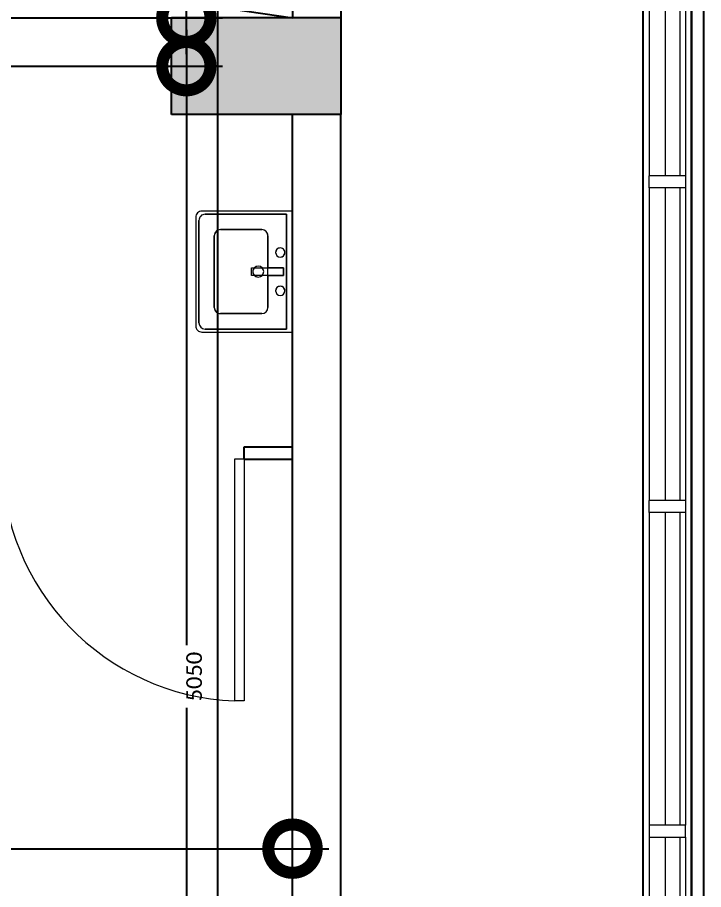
# Model space of a CAD drawing. Header units: metres. Extents: x 15.7 to 112.1, y 4.7 to 71.5.
# Drawn here: x 68.656 to 71.494, y 29.491 to 33.099 of the extents above; entities that cross this region are included whole.
import ezdxf

# ---------------------------------------------------------------- set-up
doc = ezdxf.new("R2010")
doc.units = ezdxf.units.M
doc.linetypes.add('ECG_Line-Ptrn-Sold', pattern=[9144.001000000002, 9144.000000000002, -0.001])
doc.layers.get('0').update_dxf_attribs({"color": 3})
doc.layers.add('00', color=252, linetype='Continuous')
for name, color, linetype, lineweight in [('A-DIM', 7, 'Continuous', 5), ('A-DOOR', 5, 'Continuous', 5), ('A-ELEV', 1, 'ECG_Line-Ptrn-Sold', 9), ('A-FIXT', 1, 'Continuous', 9), ('A-WIN', 4, 'ECG_Line-Ptrn-Sold', 5)]:
    doc.layers.add(name, color=color, linetype=linetype, lineweight=lineweight)
doc.styles.add('Calibri', font='calibri.ttf', dxfattribs={"height": 0.2126391096979332})
doc.dimstyles.new('ECG_Dimn-Detl-100', dxfattribs={"dimscale": 0.3048, "dimtxt": 0.25, "dimasz": 1.312335958005249, "dimexe": 0.4921259842519685, "dimexo": 0.0625, "dimgap": 0, "dimtad": 1, "dimdec": 0, "dimlfac": 1000, "dimzin": 0, "dimdsep": 46, "dimtxsty": 'Calibri', "dimblk1": 'DOTSMALL', "dimblk2": 'DOTSMALL', "dimsah": 1, "dimcen": 0.09, "dimdle": 0.4921259842519685, "dimazin": 0, "dimtfac": 1, "dimtdec": 4, "dimtix": 1, "dimtmove": 0, "dimatfit": 3, "dimfxl": 0.4921259842519685, "dimfxlon": 1, "dimtvp": 1, "dimtolj": 1, "dimtzin": 0, "dimarcsym": 2})

# ---------------------------------------------------------------- blocks, each defined once
blk = doc.blocks.new('Single-Flush-Partition - 1000_ 2201-2763526-GROUND FLOOR PLAN')
at = {"layer": 'A-DOOR'}
for p, q in [((0.4600000000000001, -0.02499999999999444), (0.4600000000000001, -1.025892488265383)), ((0.5000000000000235, -0.02499999999999444), (0.4600000000000001, -0.02499999999999444)), ((0.5000000000000235, -0.02499999999999444), (0.5000000000000235, -1.025892488265383)), ((0.5000000000000235, -1.025892488265383), (0.4600000000000001, -1.025892488265383))]:
    blk.add_line(p, q, dxfattribs=at)
blk.add_arc((0.5000000000000235, -0.02499999999997826), 1.001691456021321, 179.9999999999998, 267.711430304253, dxfattribs=at)
blk = doc.blocks.new('ECG_HC SINK - 19_ x 17_-2594386-GROUND FLOOR PLAN')
at = {"layer": 'A-FIXT'}
for p, q in [((0.04358969619968347, 0.4746000000000093), (0.04358969619968347, 0.1)), ((0.04358969619968348, 0.474600000000011), (0.04358969619968348, 0.09999999999999994)), ((0.5181896961996745, 0.4999999999999986), (0.06898969619967289, 0.4999999999999986)), ((0.5181896961996747, 0.5000000000000004), (0.06898969619967302, 0.5000000000000004)), ((0.5054896961996679, 0.487300000000197), (0.08168969619969754, 0.487300000000197)), ((0.0816896961996973, 0.4873000000001981), (0.5054896961996675, 0.4873000000001981)), ((0.5054896961996698, 0.4873000000000095), (0.08168969619966479, 0.4873000000000095)), ((0.5435896961996818, 0.1), (0.5435896961996818, 0.4745999999999912)), ((0.5435896961996823, 0.09999999999999994), (0.5435896961996823, 0.4745999999999928)), ((0.05628969619948742, 0.4618999999999868), (0.05628969619948742, 0.1254)), ((0.05628969619948742, 0.1254), (0.05628969619948742, 0.461899999999988)), ((0.05628969619967149, 0.4619000000000163), (0.05628969619967149, 0.1253999999999999)), ((0.5308896961998553, 0.1254), (0.5308896961998553, 0.4619000000000095)), ((0.5308896961998522, 0.4619000000000135), (0.5308896961998522, 0.1254)), ((0.530889696199675, 0.1253999999999999), (0.530889696199675, 0.4619000000000043)), ((0.1197896961996686, 0.2269999999999757), (0.1197896961996686, 0.3984000000000001)), ((0.1197896961996681, 0.3984000000000021), (0.1197896961996681, 0.2269999999999774)), ((0.119789696199667, 0.3983999999999994), (0.119789696199667, 0.2269999999999823)), ((0.145189696199668, 0.4237999999999994), (0.4419896961996841, 0.4237999999999994)), ((0.4419896961996839, 0.4238000000000015), (0.1451896961996675, 0.4238000000000015)), ((0.4419896961996931, 0.4237999999999987), (0.1451896961996664, 0.4237999999999987)), ((0.4673896961996864, 0.398399999999997), (0.4673896961996864, 0.2269999999999726)), ((0.4673896961996858, 0.226999999999973), (0.4673896961996858, 0.3983999999999996)), ((0.4673896961996872, 0.2269999999999751), (0.4673896961996872, 0.3984000000000046)), ((0.2777146961996809, 0.2015999999999741), (0.2777146961996809, 0.2696416623547879)), ((0.2777146961996809, 0.2696416623547879), (0.3093109273085752, 0.2696416623547879)), ((0.2777146961996809, 0.1370075240386771), (0.2777146961996809, 0.2696416623547876)), ((0.2777146961996809, 0.2696416623547876), (0.3093109273085755, 0.2696416623547876)), ((0.3093109273085752, 0.2696416623547879), (0.3093109273085752, 0.2015999999999741)), ((0.3093109273085755, 0.2696416623547876), (0.3093109273085755, 0.1370075240386771)), ((0.277714696199681, 0.2015999999999731), (0.145189696199671, 0.2015999999999731)), ((0.1451896961996711, 0.2015999999999741), (0.2777146961996809, 0.2015999999999741)), ((0.145189696199674, 0.2015999999999755), (0.4419896961996876, 0.2015999999999755)), ((0.2777146961996811, 0.2015999999999733), (0.2777146961996811, 0.137007524038677)), ((0.441989696199687, 0.2015999999999731), (0.3093109273085753, 0.2015999999999731)), ((0.3093109273085752, 0.137007524038677), (0.3093109273085752, 0.2015999999999733)), ((0.3093109273085752, 0.2015999999999741), (0.441989696199687, 0.2015999999999741)), ((0.05628969619948742, 0.1254), (0.5308896961998553, 0.1254)), ((0.5308896961998522, 0.1254), (0.05628969619948742, 0.1254)), ((0.05628969619967149, 0.1253999999999999), (0.530889696199675, 0.1253999999999999)), ((0.2777146961996811, 0.137007524038677), (0.3093109273085752, 0.137007524038677)), ((0.3093109273085755, 0.1370075240386771), (0.2777146961996809, 0.1370075240386771))]:
    blk.add_line(p, q, dxfattribs=at)
for centre, radius, start, end in [((0.06898969619967284, 0.4746000000000093), 0.02539999999999335, 89.9999999999998, 180.0000000000003), ((0.06898969619967295, 0.474600000000011), 0.02539999999999336, 89.99999999999993, 180.0000000000001), ((0.08168969619969765, 0.4618999999999868), 0.02540000000021109, 89.99999999999987, 179.9999999999997), ((0.08168969619969743, 0.4618999999999882), 0.02540000000021109, 89.99999999999997, 179.9999999999999), ((0.08168969619966475, 0.4619000000000162), 0.02539999999999332, 90.00000000000001, 180), ((0.5054896961996678, 0.4619000000000096), 0.02540000000018464, 359.9999999999991, 89.99999999999987), ((0.5054896961996675, 0.4619000000000136), 0.02540000000018468, 359.9999999999996, 90.00000000000006), ((0.5054896961996698, 0.4619000000000043), 0.02540000000000522, 359.9999999999996, 90.00000000000006), ((0.5181896961996744, 0.4745999999999912), 0.02540000000000614, 359.9999999999993, 89.99999999999986), ((0.5181896961996747, 0.4745999999999928), 0.02540000000000611, 359.9999999999996, 90.00000000000006), ((0.145189696199668, 0.3984), 0.02539999999999951, 90.00000000000044, 180.0000000000003), ((0.1451896961996675, 0.3984000000000021), 0.0253999999999995, 90.00000000000001, 180), ((0.1451896961996663, 0.3983999999999994), 0.02539999999999934, 89.99999999999993, 180.0000000000001), ((0.441989696199684, 0.398399999999997), 0.02540000000000199, 1.90833280887811e-13, 90.0000000000002), ((0.4419896961996838, 0.3983999999999996), 0.02540000000000205, 6.361109362927034e-14, 89.99999999999994), ((0.4419896961996931, 0.3984000000000046), 0.02539999999999405, 359.9999999999996, 90.00000000000006), ((0.2935896961996816, 0.2418093221807001), 0.02252411754883013, 359.9999999999996, 179.9999999999999), ((0.2935896961996816, 0.2418093221806983), 0.02252411754882964, 6.361109362927034e-14, 179.9999999999995), ((0.1451896961996711, 0.2269999999999756), 0.02540000000000257, 180.0000000000004, 270.0000000000002), ((0.1451896961996712, 0.2269999999999773), 0.02540000000000259, 180.0000000000001, 269.9999999999998), ((0.1451896961996739, 0.2269999999999824), 0.02540000000000692, 179.9999999999999, 269.9999999999996), ((0.2935896961996816, 0.2418093221807001), 0.02252411754883011, 179.9999999999997, 359.9999999999993), ((0.2935896961996816, 0.2418093221806984), 0.02252411754882967, 180.0000000000002, 5.088887490341627e-14), ((0.4419896961996869, 0.2269999999999726), 0.02539999999999958, 270, 2.194582730209826e-13), ((0.4419896961996869, 0.2269999999999731), 0.02539999999999959, 269.9999999999996, 359.9999999999996), ((0.4419896961996875, 0.2269999999999751), 0.02539999999999951, 269.9999999999996, 5.724998426634331e-14), ((0.2142146961996817, 0.1507999999999831), 0.01905000000000001, 89.99999999999918, 269.9999999999984), ((0.2142146961996836, 0.1507999999999838), 0.01904999999999997, 3.81666561775622e-14, 179.9999999999995), ((0.2142146961996836, 0.1507999999999839), 0.01904999999999998, 180.0000000000004, 1.017777498068325e-13), ((0.2142146961996816, 0.1507999999999831), 0.01904999999999998, 269.9999999999995, 89.99999999999959), ((0.3728109273085757, 0.1507999999999825), 0.01904999999999996, 89.99999999999933, 269.9999999999982), ((0.3728109273085775, 0.1507999999999866), 0.01904999999999966, 8.905553108097848e-14, 179.9999999999996), ((0.3728109273085775, 0.1507999999999867), 0.01904999999999973, 179.9999999999999, 0), ((0.3728109273085757, 0.1507999999999825), 0.01904999999999997, 269.9999999999992, 89.99999999999926)]:
    blk.add_arc(centre, radius, start, end, dxfattribs=at)
blk = doc.blocks.new('Louver System Panel - ECG_Panl-Louver-Gnrc-3482062-GROUND FLOOR PLAN')
at = {"layer": 'A-WIN'}
for p, q in [((0.6464285714286151, 0.008535533905851163), (-0.6464285714285111, 0.0085355339058425)), ((-0.5454240974301519, 0.0085355339058425), (-0.5932519309250551, 0.0085355339058425)), ((-0.5454240974301519, 0.0085355339058425), (-0.5932519309250551, 0.0085355339058425)), ((-0.5454240974301519, 0.0085355339058425), (-0.5932519309250551, 0.0085355339058425)), ((-0.5454240974301519, 0.0085355339058425), (-0.5932519309250551, 0.0085355339058425)), ((-0.5454240974301519, 0.0085355339058425), (-0.5932519309250551, 0.0085355339058425)), ((-0.5454240974301519, 0.0085355339058425), (-0.5932519309250551, 0.0085355339058425)), ((-0.5454240974301519, 0.0085355339058425), (-0.5932519309250551, 0.0085355339058425)), ((-0.4586595753782421, 0.008535533905851163), (-0.5167299866163214, 0.0085355339058425)), ((-0.4586595753782421, 0.008535533905851163), (-0.5167299866163214, 0.0085355339058425)), ((-0.4586595753782421, 0.008535533905851163), (-0.5167299866163214, 0.0085355339058425)), ((-0.4586595753782421, 0.008535533905851163), (-0.5167299866163214, 0.0085355339058425)), ((-0.4586595753782421, 0.008535533905851163), (-0.5167299866163214, 0.0085355339058425)), ((-0.4586595753782421, 0.008535533905851163), (-0.5167299866163214, 0.0085355339058425)), ((-0.4586595753782421, 0.008535533905851163), (-0.5167299866163214, 0.0085355339058425)), ((-0.1972399340283267, 0.008535533905851163), (-0.2805609404397714, 0.008535533905851163)), ((-0.1972399340283267, 0.008535533905851163), (-0.2805609404397714, 0.008535533905851163)), ((-0.1972399340283267, 0.008535533905851163), (-0.2805609404397714, 0.008535533905851163)), ((-0.1972399340283267, 0.008535533905851163), (-0.2805609404397714, 0.008535533905851163)), ((-0.1972399340283267, 0.008535533905851163), (-0.2805609404397714, 0.008535533905851163)), ((-0.1972399340283267, 0.008535533905851163), (-0.2805609404397714, 0.008535533905851163)), ((-0.1972399340283267, 0.008535533905851163), (-0.2805609404397714, 0.008535533905851163)), ((0.3724415141394429, 0.008535533905851163), (0.3211883668553039, 0.008535533905851163)), ((0.3724415141394429, 0.008535533905851163), (0.3211883668553039, 0.008535533905851163)), ((0.3724415141394429, 0.008535533905851163), (0.3211883668553039, 0.008535533905851163)), ((0.3724415141394429, 0.008535533905851163), (0.3211883668553039, 0.008535533905851163)), ((0.3724415141394429, 0.008535533905851163), (0.3211883668553039, 0.008535533905851163)), ((0.3724415141394429, 0.008535533905851163), (0.3211883668553039, 0.008535533905851163)), ((0.3724415141394429, 0.008535533905851163), (0.3211883668553039, 0.008535533905851163)), ((0.4719552272675961, 0.008535533905851163), (0.4343191755592238, 0.008535533905851163)), ((0.4719552272675961, 0.008535533905851163), (0.4343191755592238, 0.008535533905851163)), ((0.4719552272675961, 0.008535533905851163), (0.4343191755592238, 0.008535533905851163)), ((0.4719552272675961, 0.008535533905851163), (0.4343191755592238, 0.008535533905851163)), ((0.4719552272675961, 0.008535533905851163), (0.4343191755592238, 0.008535533905851163)), ((0.4719552272675961, 0.008535533905851163), (0.4343191755592238, 0.008535533905851163)), ((0.4719552272675961, 0.008535533905851163), (0.4343191755592238, 0.008535533905851163)), ((0.6464285714286151, 0.008535533905851163), (0.5378838992807434, 0.008535533905851163)), ((0.6464285714286151, 0.008535533905851163), (0.5378838992807434, 0.008535533905851163)), ((0.6464285714286151, 0.008535533905851163), (0.5378838992807434, 0.008535533905851163)), ((0.6464285714286151, 0.008535533905851163), (0.5378838992807434, 0.008535533905851163)), ((0.6464285714286151, 0.008535533905851163), (0.5378838992807434, 0.008535533905851163)), ((0.6464285714286151, 0.008535533905851163), (0.5378838992807434, 0.008535533905851163)), ((0.6464285714286151, 0.008535533905851163), (0.5378838992807434, 0.008535533905851163)), ((-0.6464285714285111, -0.05353553390602286), (0.6464285714286151, -0.05353553390601419)), ((-0.5932519309250638, -0.05353553390602286), (-0.5454240974301519, -0.05353553390602286)), ((-0.5932519309250638, -0.05353553390602286), (-0.5454240974301519, -0.05353553390602286)), ((-0.5932519309250638, -0.05353553390602286), (-0.5454240974301519, -0.05353553390602286)), ((-0.5932519309250638, -0.05353553390602286), (-0.5454240974301519, -0.05353553390602286)), ((-0.5932519309250638, -0.05353553390602286), (-0.5454240974301519, -0.05353553390602286)), ((-0.5932519309250638, -0.05353553390602286), (-0.5454240974301519, -0.05353553390602286)), ((-0.5932519309250638, -0.05353553390602286), (-0.5454240974301519, -0.05353553390602286)), ((-0.5167299866163214, -0.05353553390602286), (-0.4586595753782421, -0.05353553390601419)), ((-0.5167299866163214, -0.05353553390602286), (-0.4586595753782421, -0.05353553390601419)), ((-0.5167299866163214, -0.05353553390602286), (-0.4586595753782421, -0.05353553390601419)), ((-0.5167299866163214, -0.05353553390602286), (-0.4586595753782421, -0.05353553390601419)), ((-0.5167299866163214, -0.05353553390602286), (-0.4586595753782421, -0.05353553390601419)), ((-0.5167299866163214, -0.05353553390602286), (-0.4586595753782421, -0.05353553390601419)), ((-0.5167299866163214, -0.05353553390602286), (-0.4586595753782421, -0.05353553390601419)), ((-0.2805609404397714, -0.05353553390601419), (-0.1972399340283267, -0.05353553390601419)), ((-0.2805609404397714, -0.05353553390601419), (-0.1972399340283267, -0.05353553390601419)), ((-0.2805609404397714, -0.05353553390601419), (-0.1972399340283267, -0.05353553390601419)), ((-0.2805609404397714, -0.05353553390601419), (-0.1972399340283267, -0.05353553390601419)), ((-0.2805609404397714, -0.05353553390601419), (-0.1972399340283267, -0.05353553390601419)), ((-0.2805609404397714, -0.05353553390601419), (-0.1972399340283267, -0.05353553390601419)), ((-0.2805609404397714, -0.05353553390601419), (-0.1972399340283267, -0.05353553390601419)), ((0.3211883668553039, -0.05353553390601419), (0.3724415141394429, -0.05353553390601419)), ((0.3211883668553039, -0.05353553390601419), (0.3724415141394429, -0.05353553390601419)), ((0.3211883668553039, -0.05353553390601419), (0.3724415141394429, -0.05353553390601419)), ((0.3211883668553039, -0.05353553390601419), (0.3724415141394429, -0.05353553390601419)), ((0.3211883668553039, -0.05353553390601419), (0.3724415141394429, -0.05353553390601419)), ((0.3211883668553039, -0.05353553390601419), (0.3724415141394429, -0.05353553390601419)), ((0.3211883668553039, -0.05353553390601419), (0.3724415141394429, -0.05353553390601419)), ((0.4343191755592238, -0.05353553390601419), (0.4719552272675961, -0.05353553390601419)), ((0.4343191755592238, -0.05353553390601419), (0.4719552272675961, -0.05353553390601419)), ((0.4343191755592238, -0.05353553390601419), (0.4719552272675961, -0.05353553390601419)), ((0.4343191755592238, -0.05353553390601419), (0.4719552272675961, -0.05353553390601419)), ((0.4343191755592238, -0.05353553390601419), (0.4719552272675961, -0.05353553390601419)), ((0.4343191755592238, -0.05353553390601419), (0.4719552272675961, -0.05353553390601419)), ((0.4343191755592238, -0.05353553390601419), (0.4719552272675961, -0.05353553390601419)), ((0.5378838992807434, -0.05353553390601419), (0.6464285714286151, -0.05353553390601419)), ((0.5378838992807434, -0.05353553390601419), (0.6464285714286151, -0.05353553390601419)), ((0.5378838992807434, -0.05353553390601419), (0.6464285714286151, -0.05353553390601419)), ((0.5378838992807434, -0.05353553390601419), (0.6464285714286151, -0.05353553390601419)), ((0.5378838992807434, -0.05353553390601419), (0.6464285714286151, -0.05353553390601419)), ((0.5378838992807434, -0.05353553390601419), (0.6464285714286151, -0.05353553390601419)), ((0.5378838992807434, -0.05353553390601419), (0.6464285714286151, -0.05353553390601419))]:
    blk.add_line(p, q, dxfattribs=at)
blk = doc.blocks.new('Louver System Panel - ECG_Panl-Louver-Gnrc-V164-GROUND FLOOR PLAN')
at = {"layer": 'A-WIN'}
for p, q in [((0.6464285714286238, 0.008535533905851163), (-0.6464285714285024, 0.008535533905851163)), ((-0.5454240974301519, 0.008535533905851163), (-0.5932519309250465, 0.008535533905851163)), ((-0.5454240974301519, 0.008535533905851163), (-0.5932519309250465, 0.008535533905851163)), ((-0.5454240974301519, 0.008535533905851163), (-0.5932519309250465, 0.008535533905851163)), ((-0.5454240974301519, 0.008535533905851163), (-0.5932519309250465, 0.008535533905851163)), ((-0.5454240974301519, 0.008535533905851163), (-0.5932519309250465, 0.008535533905851163)), ((-0.5454240974301519, 0.008535533905851163), (-0.5932519309250465, 0.008535533905851163)), ((-0.5454240974301519, 0.008535533905851163), (-0.5932519309250465, 0.008535533905851163)), ((-0.4586595753782421, 0.008535533905851163), (-0.5167299866163214, 0.008535533905851163)), ((-0.4586595753782421, 0.008535533905851163), (-0.5167299866163214, 0.008535533905851163)), ((-0.4586595753782421, 0.008535533905851163), (-0.5167299866163214, 0.008535533905851163)), ((-0.4586595753782421, 0.008535533905851163), (-0.5167299866163214, 0.008535533905851163)), ((-0.4586595753782421, 0.008535533905851163), (-0.5167299866163214, 0.008535533905851163)), ((-0.4586595753782421, 0.008535533905851163), (-0.5167299866163214, 0.008535533905851163)), ((-0.4586595753782421, 0.008535533905851163), (-0.5167299866163214, 0.008535533905851163)), ((-0.1972399340283267, 0.008535533905851163), (-0.2805609404397714, 0.008535533905851163)), ((-0.1972399340283267, 0.008535533905851163), (-0.2805609404397714, 0.008535533905851163)), ((-0.1972399340283267, 0.008535533905851163), (-0.2805609404397714, 0.008535533905851163)), ((-0.1972399340283267, 0.008535533905851163), (-0.2805609404397714, 0.008535533905851163)), ((-0.1972399340283267, 0.008535533905851163), (-0.2805609404397714, 0.008535533905851163)), ((-0.1972399340283267, 0.008535533905851163), (-0.2805609404397714, 0.008535533905851163)), ((-0.1972399340283267, 0.008535533905851163), (-0.2805609404397714, 0.008535533905851163)), ((0.3714444573796554, 0.008535533905851163), (0.3211883668553039, 0.008535533905851163)), ((0.3714444573796554, 0.008535533905851163), (0.3211883668553039, 0.008535533905851163)), ((0.3714444573796554, 0.008535533905851163), (0.3211883668553039, 0.008535533905851163)), ((0.3714444573796554, 0.008535533905851163), (0.3211883668553039, 0.008535533905851163)), ((0.3714444573796554, 0.008535533905851163), (0.3211883668553039, 0.008535533905851163)), ((0.3714444573796554, 0.008535533905851163), (0.3211883668553039, 0.008535533905851163)), ((0.3714444573796554, 0.008535533905851163), (0.3211883668553039, 0.008535533905851163)), ((0.4719552272675961, 0.008535533905851163), (0.4343191755592238, 0.008535533905851163)), ((0.4719552272675961, 0.008535533905851163), (0.4343191755592238, 0.008535533905851163)), ((0.4719552272675961, 0.008535533905851163), (0.4343191755592238, 0.008535533905851163)), ((0.4719552272675961, 0.008535533905851163), (0.4343191755592238, 0.008535533905851163)), ((0.4719552272675961, 0.008535533905851163), (0.4343191755592238, 0.008535533905851163)), ((0.4719552272675961, 0.008535533905851163), (0.4343191755592238, 0.008535533905851163)), ((0.4719552272675961, 0.008535533905851163), (0.4343191755592238, 0.008535533905851163)), ((0.6464285714286238, 0.008535533905851163), (0.5378838992807434, 0.008535533905851163)), ((0.6464285714286238, 0.008535533905851163), (0.5378838992807434, 0.008535533905851163)), ((0.6464285714286238, 0.008535533905851163), (0.5378838992807434, 0.008535533905851163)), ((0.6464285714286238, 0.008535533905851163), (0.5378838992807434, 0.008535533905851163)), ((0.6464285714286238, 0.008535533905851163), (0.5378838992807434, 0.008535533905851163)), ((0.6464285714286238, 0.008535533905851163), (0.5378838992807434, 0.008535533905851163)), ((0.6464285714286238, 0.008535533905851163), (0.5378838992807434, 0.008535533905851163)), ((-0.6464285714285024, -0.05353553390601419), (0.6464285714286151, -0.05353553390601419)), ((-0.5932519309250551, -0.05353553390601419), (-0.5454240974301519, -0.05353553390601419)), ((-0.5932519309250551, -0.05353553390601419), (-0.5454240974301519, -0.05353553390601419)), ((-0.5932519309250551, -0.05353553390601419), (-0.5454240974301519, -0.05353553390601419)), ((-0.5932519309250551, -0.05353553390601419), (-0.5454240974301519, -0.05353553390601419)), ((-0.5932519309250551, -0.05353553390601419), (-0.5454240974301519, -0.05353553390601419)), ((-0.5932519309250551, -0.05353553390601419), (-0.5454240974301519, -0.05353553390601419)), ((-0.5932519309250551, -0.05353553390601419), (-0.5454240974301519, -0.05353553390601419)), ((-0.5167299866163214, -0.05353553390601419), (-0.4586595753782421, -0.05353553390601419)), ((-0.5167299866163214, -0.05353553390601419), (-0.4586595753782421, -0.05353553390601419)), ((-0.5167299866163214, -0.05353553390601419), (-0.4586595753782421, -0.05353553390601419)), ((-0.5167299866163214, -0.05353553390601419), (-0.4586595753782421, -0.05353553390601419)), ((-0.5167299866163214, -0.05353553390601419), (-0.4586595753782421, -0.05353553390601419)), ((-0.5167299866163214, -0.05353553390601419), (-0.4586595753782421, -0.05353553390601419)), ((-0.5167299866163214, -0.05353553390601419), (-0.4586595753782421, -0.05353553390601419)), ((-0.2805609404397714, -0.05353553390601419), (-0.1972399340283267, -0.05353553390601419)), ((-0.2805609404397714, -0.05353553390601419), (-0.1972399340283267, -0.05353553390601419)), ((-0.2805609404397714, -0.05353553390601419), (-0.1972399340283267, -0.05353553390601419)), ((-0.2805609404397714, -0.05353553390601419), (-0.1972399340283267, -0.05353553390601419)), ((-0.2805609404397714, -0.05353553390601419), (-0.1972399340283267, -0.05353553390601419)), ((-0.2805609404397714, -0.05353553390601419), (-0.1972399340283267, -0.05353553390601419)), ((-0.2805609404397714, -0.05353553390601419), (-0.1972399340283267, -0.05353553390601419)), ((0.3211883668553039, -0.05353553390601419), (0.3724415141394429, -0.05353553390601419)), ((0.3211883668553039, -0.05353553390601419), (0.3724415141394429, -0.05353553390601419)), ((0.3211883668553039, -0.05353553390601419), (0.3724415141394429, -0.05353553390601419)), ((0.3211883668553039, -0.05353553390601419), (0.3724415141394429, -0.05353553390601419)), ((0.3211883668553039, -0.05353553390601419), (0.3724415141394429, -0.05353553390601419)), ((0.3211883668553039, -0.05353553390601419), (0.3724415141394429, -0.05353553390601419)), ((0.3211883668553039, -0.05353553390601419), (0.3724415141394429, -0.05353553390601419)), ((0.4343191755592238, -0.05353553390601419), (0.4719552272675961, -0.05353553390601419)), ((0.4343191755592238, -0.05353553390601419), (0.4719552272675961, -0.05353553390601419)), ((0.4343191755592238, -0.05353553390601419), (0.4719552272675961, -0.05353553390601419)), ((0.4343191755592238, -0.05353553390601419), (0.4719552272675961, -0.05353553390601419)), ((0.4343191755592238, -0.05353553390601419), (0.4719552272675961, -0.05353553390601419)), ((0.4343191755592238, -0.05353553390601419), (0.4719552272675961, -0.05353553390601419)), ((0.4343191755592238, -0.05353553390601419), (0.4719552272675961, -0.05353553390601419)), ((0.5378838992807434, -0.05353553390601419), (0.6464285714286151, -0.05353553390601419)), ((0.5378838992807434, -0.05353553390601419), (0.6464285714286151, -0.05353553390601419)), ((0.5378838992807434, -0.05353553390601419), (0.6464285714286151, -0.05353553390601419)), ((0.5378838992807434, -0.05353553390601419), (0.6464285714286151, -0.05353553390601419)), ((0.5378838992807434, -0.05353553390601419), (0.6464285714286151, -0.05353553390601419)), ((0.5378838992807434, -0.05353553390601419), (0.6464285714286151, -0.05353553390601419)), ((0.5378838992807434, -0.05353553390601419), (0.6464285714286151, -0.05353553390601419))]:
    blk.add_line(p, q, dxfattribs=at)
blk = doc.blocks.new('Louver System Panel - ECG_Panl-Louver-Gnrc-V165-GROUND FLOOR PLAN')
at = {"layer": 'A-WIN'}
for p, q in [((0.6464285714286064, 0.0085355339058425), (-0.6464285714285111, 0.0085355339058425)), ((-0.5454240974301519, 0.0085355339058425), (-0.5932519309250465, 0.0085355339058425)), ((-0.5454240974301519, 0.0085355339058425), (-0.5932519309250465, 0.0085355339058425)), ((-0.5454240974301519, 0.0085355339058425), (-0.5932519309250465, 0.0085355339058425)), ((-0.5454240974301519, 0.0085355339058425), (-0.5932519309250465, 0.0085355339058425)), ((-0.5454240974301519, 0.0085355339058425), (-0.5932519309250465, 0.0085355339058425)), ((-0.5454240974301519, 0.0085355339058425), (-0.5932519309250465, 0.0085355339058425)), ((-0.5454240974301519, 0.0085355339058425), (-0.5932519309250465, 0.0085355339058425)), ((-0.4586595753782421, 0.0085355339058425), (-0.5167299866163214, 0.0085355339058425)), ((-0.4586595753782421, 0.0085355339058425), (-0.5167299866163214, 0.0085355339058425)), ((-0.4586595753782421, 0.0085355339058425), (-0.5167299866163214, 0.0085355339058425)), ((-0.4586595753782421, 0.0085355339058425), (-0.5167299866163214, 0.0085355339058425)), ((-0.4586595753782421, 0.0085355339058425), (-0.5167299866163214, 0.0085355339058425)), ((-0.4586595753782421, 0.0085355339058425), (-0.5167299866163214, 0.0085355339058425)), ((-0.4586595753782421, 0.0085355339058425), (-0.5167299866163214, 0.0085355339058425)), ((-0.1972399340283267, 0.0085355339058425), (-0.2805609404397714, 0.0085355339058425)), ((-0.1972399340283267, 0.0085355339058425), (-0.2805609404397714, 0.0085355339058425)), ((-0.1972399340283267, 0.0085355339058425), (-0.2805609404397714, 0.0085355339058425)), ((-0.1972399340283267, 0.0085355339058425), (-0.2805609404397714, 0.0085355339058425)), ((-0.1972399340283267, 0.0085355339058425), (-0.2805609404397714, 0.0085355339058425)), ((-0.1972399340283267, 0.0085355339058425), (-0.2805609404397714, 0.0085355339058425)), ((-0.1972399340283267, 0.0085355339058425), (-0.2805609404397714, 0.0085355339058425)), ((0.3724415141394429, 0.0085355339058425), (0.3211883668553039, 0.0085355339058425)), ((0.3724415141394429, 0.0085355339058425), (0.3211883668553039, 0.0085355339058425)), ((0.3724415141394429, 0.0085355339058425), (0.3211883668553039, 0.0085355339058425)), ((0.3724415141394429, 0.0085355339058425), (0.3211883668553039, 0.0085355339058425)), ((0.3724415141394429, 0.0085355339058425), (0.3211883668553039, 0.0085355339058425)), ((0.3724415141394429, 0.0085355339058425), (0.3211883668553039, 0.0085355339058425)), ((0.3724415141394429, 0.0085355339058425), (0.3211883668553039, 0.0085355339058425)), ((0.471603404089011, 0.0085355339058425), (0.4343191755592238, 0.0085355339058425)), ((0.471603404089011, 0.0085355339058425), (0.4343191755592238, 0.0085355339058425)), ((0.471603404089011, 0.0085355339058425), (0.4343191755592238, 0.0085355339058425)), ((0.471603404089011, 0.0085355339058425), (0.4343191755592238, 0.0085355339058425)), ((0.471603404089011, 0.0085355339058425), (0.4343191755592238, 0.0085355339058425)), ((0.471603404089011, 0.0085355339058425), (0.4343191755592238, 0.0085355339058425)), ((0.471603404089011, 0.0085355339058425), (0.4343191755592238, 0.0085355339058425)), ((0.6464285714286064, 0.0085355339058425), (0.5378838992807434, 0.0085355339058425)), ((0.6464285714286064, 0.0085355339058425), (0.5378838992807434, 0.0085355339058425)), ((0.6464285714286064, 0.0085355339058425), (0.5378838992807434, 0.0085355339058425)), ((0.6464285714286064, 0.0085355339058425), (0.5378838992807434, 0.0085355339058425)), ((0.6464285714286064, 0.0085355339058425), (0.5378838992807434, 0.0085355339058425)), ((0.6464285714286064, 0.0085355339058425), (0.5378838992807434, 0.0085355339058425)), ((0.6464285714286064, 0.0085355339058425), (0.5378838992807434, 0.0085355339058425)), ((-0.6464285714285111, -0.05353553390602286), (0.6464285714286064, -0.05353553390602286)), ((-0.5932519309250551, -0.05353553390602286), (-0.5454240974301519, -0.05353553390602286)), ((-0.5932519309250551, -0.05353553390602286), (-0.5454240974301519, -0.05353553390602286)), ((-0.5932519309250551, -0.05353553390602286), (-0.5454240974301519, -0.05353553390602286)), ((-0.5932519309250551, -0.05353553390602286), (-0.5454240974301519, -0.05353553390602286)), ((-0.5932519309250551, -0.05353553390602286), (-0.5454240974301519, -0.05353553390602286)), ((-0.5932519309250551, -0.05353553390602286), (-0.5454240974301519, -0.05353553390602286)), ((-0.5932519309250551, -0.05353553390602286), (-0.5454240974301519, -0.05353553390602286)), ((-0.5167299866163214, -0.05353553390602286), (-0.4586595753782421, -0.05353553390602286)), ((-0.5167299866163214, -0.05353553390602286), (-0.4586595753782421, -0.05353553390602286)), ((-0.5167299866163214, -0.05353553390602286), (-0.4586595753782421, -0.05353553390602286)), ((-0.5167299866163214, -0.05353553390602286), (-0.4586595753782421, -0.05353553390602286)), ((-0.5167299866163214, -0.05353553390602286), (-0.4586595753782421, -0.05353553390602286)), ((-0.5167299866163214, -0.05353553390602286), (-0.4586595753782421, -0.05353553390602286)), ((-0.5167299866163214, -0.05353553390602286), (-0.4586595753782421, -0.05353553390602286)), ((-0.2805609404397714, -0.05353553390602286), (-0.1972399340283267, -0.05353553390602286)), ((-0.2805609404397714, -0.05353553390602286), (-0.1972399340283267, -0.05353553390602286)), ((-0.2805609404397714, -0.05353553390602286), (-0.1972399340283267, -0.05353553390602286)), ((-0.2805609404397714, -0.05353553390602286), (-0.1972399340283267, -0.05353553390602286)), ((-0.2805609404397714, -0.05353553390602286), (-0.1972399340283267, -0.05353553390602286)), ((-0.2805609404397714, -0.05353553390602286), (-0.1972399340283267, -0.05353553390602286)), ((-0.2805609404397714, -0.05353553390602286), (-0.1972399340283267, -0.05353553390602286)), ((0.3211883668553039, -0.05353553390602286), (0.3724415141394429, -0.05353553390602286)), ((0.3211883668553039, -0.05353553390602286), (0.3724415141394429, -0.05353553390602286)), ((0.3211883668553039, -0.05353553390602286), (0.3724415141394429, -0.05353553390602286)), ((0.3211883668553039, -0.05353553390602286), (0.3724415141394429, -0.05353553390602286)), ((0.3211883668553039, -0.05353553390602286), (0.3724415141394429, -0.05353553390602286)), ((0.3211883668553039, -0.05353553390602286), (0.3724415141394429, -0.05353553390602286)), ((0.3211883668553039, -0.05353553390602286), (0.3724415141394429, -0.05353553390602286)), ((0.4343191755592238, -0.05353553390602286), (0.471603404089011, -0.05353553390602286)), ((0.4343191755592238, -0.05353553390602286), (0.471603404089011, -0.05353553390602286)), ((0.4343191755592238, -0.05353553390602286), (0.471603404089011, -0.05353553390602286)), ((0.4343191755592238, -0.05353553390602286), (0.471603404089011, -0.05353553390602286)), ((0.4343191755592238, -0.05353553390602286), (0.471603404089011, -0.05353553390602286)), ((0.4343191755592238, -0.05353553390602286), (0.471603404089011, -0.05353553390602286)), ((0.4343191755592238, -0.05353553390602286), (0.471603404089011, -0.05353553390602286)), ((0.5378838992807434, -0.05353553390602286), (0.6464285714286064, -0.05353553390602286)), ((0.5378838992807434, -0.05353553390602286), (0.6464285714286064, -0.05353553390602286)), ((0.5378838992807434, -0.05353553390602286), (0.6464285714286064, -0.05353553390602286)), ((0.5378838992807434, -0.05353553390602286), (0.6464285714286064, -0.05353553390602286)), ((0.5378838992807434, -0.05353553390602286), (0.6464285714286064, -0.05353553390602286)), ((0.5378838992807434, -0.05353553390602286), (0.6464285714286064, -0.05353553390602286)), ((0.5378838992807434, -0.05353553390602286), (0.6464285714286064, -0.05353553390602286))]:
    blk.add_line(p, q, dxfattribs=at)
blk = doc.blocks.new('Louver System Panel - ECG_Panl-Louver-Gnrc-V166-GROUND FLOOR PLAN')
at = {"layer": 'A-WIN'}
for p, q in [((0.6464285714286151, 0.008535533905851163), (-0.6464285714285111, 0.0085355339058425)), ((-0.5454240974301432, 0.0085355339058425), (-0.5932519309250378, 0.0085355339058425)), ((-0.5454240974301432, 0.0085355339058425), (-0.5932519309250378, 0.0085355339058425)), ((-0.5454240974301432, 0.0085355339058425), (-0.5932519309250378, 0.0085355339058425)), ((-0.5454240974301432, 0.0085355339058425), (-0.5932519309250378, 0.0085355339058425)), ((-0.5454240974301432, 0.0085355339058425), (-0.5932519309250378, 0.0085355339058425)), ((-0.5454240974301432, 0.0085355339058425), (-0.5932519309250378, 0.0085355339058425)), ((-0.5454240974301432, 0.0085355339058425), (-0.5932519309250378, 0.0085355339058425)), ((-0.4589634274634216, 0.0085355339058425), (-0.5167299866163128, 0.0085355339058425)), ((-0.4589634274634216, 0.0085355339058425), (-0.5167299866163128, 0.0085355339058425)), ((-0.4589634274634216, 0.0085355339058425), (-0.5167299866163128, 0.0085355339058425)), ((-0.4589634274634216, 0.0085355339058425), (-0.5167299866163128, 0.0085355339058425)), ((-0.4589634274634216, 0.0085355339058425), (-0.5167299866163128, 0.0085355339058425)), ((-0.4589634274634216, 0.0085355339058425), (-0.5167299866163128, 0.0085355339058425)), ((-0.4589634274634216, 0.0085355339058425), (-0.5167299866163128, 0.0085355339058425)), ((-0.1972399340283094, 0.0085355339058425), (-0.2805609404397628, 0.0085355339058425)), ((-0.1972399340283094, 0.0085355339058425), (-0.2805609404397628, 0.0085355339058425)), ((-0.1972399340283094, 0.0085355339058425), (-0.2805609404397628, 0.0085355339058425)), ((-0.1972399340283094, 0.0085355339058425), (-0.2805609404397628, 0.0085355339058425)), ((-0.1972399340283094, 0.0085355339058425), (-0.2805609404397628, 0.0085355339058425)), ((-0.1972399340283094, 0.0085355339058425), (-0.2805609404397628, 0.0085355339058425)), ((-0.1972399340283094, 0.0085355339058425), (-0.2805609404397628, 0.0085355339058425)), ((0.3724415141394516, 0.008535533905851163), (0.3211883668553212, 0.008535533905851163)), ((0.3724415141394516, 0.008535533905851163), (0.3211883668553212, 0.008535533905851163)), ((0.3724415141394516, 0.008535533905851163), (0.3211883668553212, 0.008535533905851163)), ((0.3724415141394516, 0.008535533905851163), (0.3211883668553212, 0.008535533905851163)), ((0.3724415141394516, 0.008535533905851163), (0.3211883668553212, 0.008535533905851163)), ((0.3724415141394516, 0.008535533905851163), (0.3211883668553212, 0.008535533905851163)), ((0.3724415141394516, 0.008535533905851163), (0.3211883668553212, 0.008535533905851163)), ((0.4719552272676047, 0.008535533905851163), (0.4343322470301332, 0.008535533905851163)), ((0.4719552272676047, 0.008535533905851163), (0.4343322470301332, 0.008535533905851163)), ((0.4719552272676047, 0.008535533905851163), (0.4343322470301332, 0.008535533905851163)), ((0.4719552272676047, 0.008535533905851163), (0.4343322470301332, 0.008535533905851163)), ((0.4719552272676047, 0.008535533905851163), (0.4343322470301332, 0.008535533905851163)), ((0.4719552272676047, 0.008535533905851163), (0.4343322470301332, 0.008535533905851163)), ((0.4719552272676047, 0.008535533905851163), (0.4343322470301332, 0.008535533905851163)), ((0.6464285714286151, 0.008535533905851163), (0.5378838992807607, 0.008535533905851163)), ((0.6464285714286151, 0.008535533905851163), (0.5378838992807607, 0.008535533905851163)), ((0.6464285714286151, 0.008535533905851163), (0.5378838992807607, 0.008535533905851163)), ((0.6464285714286151, 0.008535533905851163), (0.5378838992807607, 0.008535533905851163)), ((0.6464285714286151, 0.008535533905851163), (0.5378838992807607, 0.008535533905851163)), ((0.6464285714286151, 0.008535533905851163), (0.5378838992807607, 0.008535533905851163)), ((0.6464285714286151, 0.008535533905851163), (0.5378838992807607, 0.008535533905851163)), ((-0.6464285714285111, -0.05353553390602286), (0.6464285714286151, -0.05353553390601419)), ((-0.5932519309250465, -0.05353553390602286), (-0.5454240974301432, -0.05353553390602286)), ((-0.5932519309250465, -0.05353553390602286), (-0.5454240974301432, -0.05353553390602286)), ((-0.5932519309250465, -0.05353553390602286), (-0.5454240974301432, -0.05353553390602286)), ((-0.5932519309250465, -0.05353553390602286), (-0.5454240974301432, -0.05353553390602286)), ((-0.5932519309250465, -0.05353553390602286), (-0.5454240974301432, -0.05353553390602286)), ((-0.5932519309250465, -0.05353553390602286), (-0.5454240974301432, -0.05353553390602286)), ((-0.5932519309250465, -0.05353553390602286), (-0.5454240974301432, -0.05353553390602286)), ((-0.5167299866163128, -0.05353553390602286), (-0.4589634274634216, -0.05353553390602286)), ((-0.5167299866163128, -0.05353553390602286), (-0.4589634274634216, -0.05353553390602286)), ((-0.5167299866163128, -0.05353553390602286), (-0.4589634274634216, -0.05353553390602286)), ((-0.5167299866163128, -0.05353553390602286), (-0.4589634274634216, -0.05353553390602286)), ((-0.5167299866163128, -0.05353553390602286), (-0.4589634274634216, -0.05353553390602286)), ((-0.5167299866163128, -0.05353553390602286), (-0.4589634274634216, -0.05353553390602286)), ((-0.5167299866163128, -0.05353553390602286), (-0.4589634274634216, -0.05353553390602286)), ((-0.2805609404397628, -0.05353553390602286), (-0.1972399340283094, -0.05353553390602286)), ((-0.2805609404397628, -0.05353553390602286), (-0.1972399340283094, -0.05353553390602286)), ((-0.2805609404397628, -0.05353553390602286), (-0.1972399340283094, -0.05353553390602286)), ((-0.2805609404397628, -0.05353553390602286), (-0.1972399340283094, -0.05353553390602286)), ((-0.2805609404397628, -0.05353553390602286), (-0.1972399340283094, -0.05353553390602286)), ((-0.2805609404397628, -0.05353553390602286), (-0.1972399340283094, -0.05353553390602286)), ((-0.2805609404397628, -0.05353553390602286), (-0.1972399340283094, -0.05353553390602286)), ((0.3211883668553212, -0.05353553390601419), (0.3724415141394516, -0.05353553390601419)), ((0.3211883668553212, -0.05353553390601419), (0.3724415141394516, -0.05353553390601419)), ((0.3211883668553212, -0.05353553390601419), (0.3724415141394516, -0.05353553390601419)), ((0.3211883668553212, -0.05353553390601419), (0.3724415141394516, -0.05353553390601419)), ((0.3211883668553212, -0.05353553390601419), (0.3724415141394516, -0.05353553390601419)), ((0.3211883668553212, -0.05353553390601419), (0.3724415141394516, -0.05353553390601419)), ((0.3211883668553212, -0.05353553390601419), (0.3724415141394516, -0.05353553390601419)), ((0.4343191755592324, -0.05353553390601419), (0.4719552272676047, -0.05353553390601419)), ((0.4343191755592324, -0.05353553390601419), (0.4719552272676047, -0.05353553390601419)), ((0.4343191755592324, -0.05353553390601419), (0.4719552272676047, -0.05353553390601419)), ((0.4343191755592324, -0.05353553390601419), (0.4719552272676047, -0.05353553390601419)), ((0.4343191755592324, -0.05353553390601419), (0.4719552272676047, -0.05353553390601419)), ((0.4343191755592324, -0.05353553390601419), (0.4719552272676047, -0.05353553390601419)), ((0.4343191755592324, -0.05353553390601419), (0.4719552272676047, -0.05353553390601419)), ((0.5378838992807607, -0.05353553390601419), (0.6464285714286151, -0.05353553390601419)), ((0.5378838992807607, -0.05353553390601419), (0.6464285714286151, -0.05353553390601419)), ((0.5378838992807607, -0.05353553390601419), (0.6464285714286151, -0.05353553390601419)), ((0.5378838992807607, -0.05353553390601419), (0.6464285714286151, -0.05353553390601419)), ((0.5378838992807607, -0.05353553390601419), (0.6464285714286151, -0.05353553390601419)), ((0.5378838992807607, -0.05353553390601419), (0.6464285714286151, -0.05353553390601419)), ((0.5378838992807607, -0.05353553390601419), (0.6464285714286151, -0.05353553390601419))]:
    blk.add_line(p, q, dxfattribs=at)
blk = doc.blocks.new('Rectangular Mullion - ECG_Mlon-rect-Gnrc-3482060-GROUND FLOOR PLAN')
at = {"layer": 'A-ELEV'}
for p, q in [((71.26893060839771, 29.70804146483942), (71.26893060839771, 28.41518432198227)), ((71.41893060839772, 29.70804146483942), (71.4189306083977, 28.41518432198227))]:
    blk.add_line(p, q, dxfattribs=at)
blk = doc.blocks.new('Rectangular Mullion - ECG_Mlon-rect-Gnrc-3481224-GROUND FLOOR PLAN')
at = {"layer": 'A-WIN'}
for p, q in [((-0.02500000000001164, 0.07499999999996562), (0.02500000000001164, 0.07499999999996562)), ((-0.02500000000001164, -0.07499999999996562), (-0.02500000000001164, 0.07499999999996562)), ((0.02500000000001164, 0.07499999999996562), (0.02500000000001164, -0.07499999999996562)), ((0.02500000000001164, -0.07499999999996562), (-0.02500000000001164, -0.07499999999996562))]:
    blk.add_line(p, q, dxfattribs=at)
blk = doc.blocks.new('Rectangular Mullion - ECG_Mlon-rect-Gnrc-V167-GROUND FLOOR PLAN')
at = {"layer": 'A-WIN'}
for p, q in [((0.025, 0.07499999999999998), (-0.025, 0.07499999999999998)), ((-0.025, 0.07499999999999998), (-0.025, -0.07499999999999998)), ((0.025, 0.07499999999999998), (0.025, -0.07499999999999998)), ((-0.025, -0.07499999999999998), (0.025, -0.07499999999999998))]:
    blk.add_line(p, q, dxfattribs=at)
blk = doc.blocks.new('_DotSmall')
at = {"color": 0, "linetype": 'ByBlock', "const_width": 0.5}
blk.add_lwpolyline([(-0.0625, 0, 1), (0.0625, 0, 1)], format="xyb", close=True, dxfattribs=at)

msp = doc.modelspace()

# ---------------------------------------------------------------- hatches: boundary and pattern name
at = {"layer": '00'}
msp.add_hatch(color=256, dxfattribs=at).paths.add_polyline_path([(69.79393060839783, 32.69732717912524), (69.99393060839779, 32.69732717912524), (69.99393060839779, 33.09732717912529), (69.2939306083978, 33.09732717912529), (69.2939306083978, 32.69732717912524), (69.5721637035196, 32.69732717912524)], flags=0)

# ---------------------------------------------------------------- linework, layer by layer
msp.add_lwpolyline([(62.13959377885806, 28.82949579547567), (69.43449235700108, 28.82949579547567, 0.4142079538574217), (69.48449235699191, 28.87949483804026), (69.48465006025044, 37.1152074987787)], format="xyb")
for p, q in [((69.99393060839772, 37.84732717912512), (69.99393060839772, 33.09732717912521)), ((71.49393060839772, 36.69732717912512), (71.49393060839772, 25.17732717912513)), ((71.2439306083977, 27.04732717912513), (71.24393060839773, 36.44732717912513)), ((71.44393060839772, 27.04732717912512), (71.44393060839772, 36.44732717912513)), ((71.44393060839772, 36.44732717912513), (71.44393060839771, 27.04732717912513)), ((65.70965184016443, 33.69732717912516), (69.79393060839773, 33.09732717912513)), ((69.79393060839772, 33.69732717912517), (69.79393060839772, 33.09732717912521)), ((65.39393060839771, 33.09732717912514), (69.2939306083977, 33.09732717912513)), ((69.79393060839772, 33.09732717912521), (69.2939306083977, 33.09732717912521)), ((69.2939306083977, 32.89732717912513), (69.2939306083977, 33.09732717912521)), ((69.9939306083977, 33.09732717912521), (69.79393060839772, 33.09732717912521)), ((69.9939306083977, 33.09732717912521), (69.9939306083977, 32.69732717912521)), ((67.69393060839775, 32.89732717912513), (69.2939306083977, 32.89732717912513)), ((69.2939306083977, 32.69732717912521), (69.2939306083977, 32.89732717912513)), ((69.79393060839772, 32.69732717912521), (69.2939306083977, 32.69732717912521)), ((69.79393060839772, 27.84732717912514), (69.79393060839772, 32.69732717912521)), ((69.9939306083977, 32.69732717912521), (69.79393060839772, 32.69732717912521)), ((69.9939306083977, 27.04732717912512), (69.99393060839772, 32.69732717912521)), ((69.59393060839773, 31.32232717912514), (69.79393060839772, 31.32232717912514)), ((69.59393060839773, 31.27232717912514), (69.59393060839773, 31.32232717912514)), ((69.59393060839773, 31.27232717912514), (69.79393060839772, 31.27232717912514))]:
    msp.add_line(p, q, dxfattribs=at)

# ---------------------------------------------------------------- block references
for name, p in [('Rectangular Mullion - ECG_Mlon-rect-Gnrc-3482060-GROUND FLOOR PLAN', (0, 4.028571428570972)), ('Rectangular Mullion - ECG_Mlon-rect-Gnrc-3482060-GROUND FLOOR PLAN', (0, 2.685714285713827)), ('Single-Flush-Partition - 1000_ 2201-2763526-GROUND FLOOR PLAN', (69.09393060839773, 31.29732717912514)), ('Rectangular Mullion - ECG_Mlon-rect-Gnrc-3482060-GROUND FLOOR PLAN', (0, 1.342857142856686)), ('Rectangular Mullion - ECG_Mlon-rect-Gnrc-3482060-GROUND FLOOR PLAN', (0, 0))]:
    msp.add_blockref(name, p, dxfattribs=at)
for name, p, rotation in [('Louver System Panel - ECG_Panl-Louver-Gnrc-V166-GROUND FLOOR PLAN', (71.34393060839771, 33.09018432198227), 89.9999999999999), ('Louver System Panel - ECG_Panl-Louver-Gnrc-V165-GROUND FLOOR PLAN', (71.34393060839771, 31.74732717912513), 89.9999999999999), ('ECG_HC SINK - 19_ x 17_-2594386-GROUND FLOOR PLAN', (69.89393060839772, 31.75373748292553), 89.99999999999991), ('Louver System Panel - ECG_Panl-Louver-Gnrc-V164-GROUND FLOOR PLAN', (71.34393060839771, 30.40447003626799), 89.9999999999999), ('Louver System Panel - ECG_Panl-Louver-Gnrc-3482062-GROUND FLOOR PLAN', (71.3439306083977, 29.06161289341084), 89.9999999999999)]:
    msp.add_blockref(name, p, dxfattribs=dict(at, rotation=rotation))
at = {"layer": '00', "extrusion": (0, 0, -1), "rotation": 90.00000000000011}
for name, p in [('Rectangular Mullion - ECG_Mlon-rect-Gnrc-V167-GROUND FLOOR PLAN', (-71.34393060839771, 32.41875575055371)), ('Rectangular Mullion - ECG_Mlon-rect-Gnrc-V167-GROUND FLOOR PLAN', (-71.34393060839771, 31.07589860769656)), ('Rectangular Mullion - ECG_Mlon-rect-Gnrc-3481224-GROUND FLOOR PLAN', (-71.34393060839771, 29.73304146483942))]:
    msp.add_blockref(name, p, dxfattribs=at)

# ---------------------------------------------------------------- dimensions: what is measured, and where the dimension line sits
at = {"layer": 'A-DIM'}
for base, p1, p2, override in [((69.35471940821806, 33.69732717912527), (69.20471940821807, 33.09732717912521), (69.20471940821807, 33.69732717912527), {"dimpost": '<>', "dimfxl": 0.6000000000000583}), ((69.35471940821806, 27.84732717912514), (69.20471940821807, 32.89732717912513), (69.50471940821805, 27.84732717912514), {"dimpost": '<>', "dimfxl": 5.058903043150754})]:
    msp.add_linear_dim(base=base, p1=p1, p2=p2, angle=89.99999999999991, dimstyle='ECG_Dimn-Detl-100', override=override, dxfattribs=at).render()
msp.add_linear_dim(base=(69.79393060839772, 29.66058345232681), p1=(61.69393094327651, 29.81058345232681), p2=(69.79393060839772, 29.51058345232681), dimstyle='ECG_Dimn-Detl-100', override={"dimpost": '<>', "dimfxl": 8.105553317014436}, dxfattribs=at).render()

doc.saveas('drawing.dxf')
